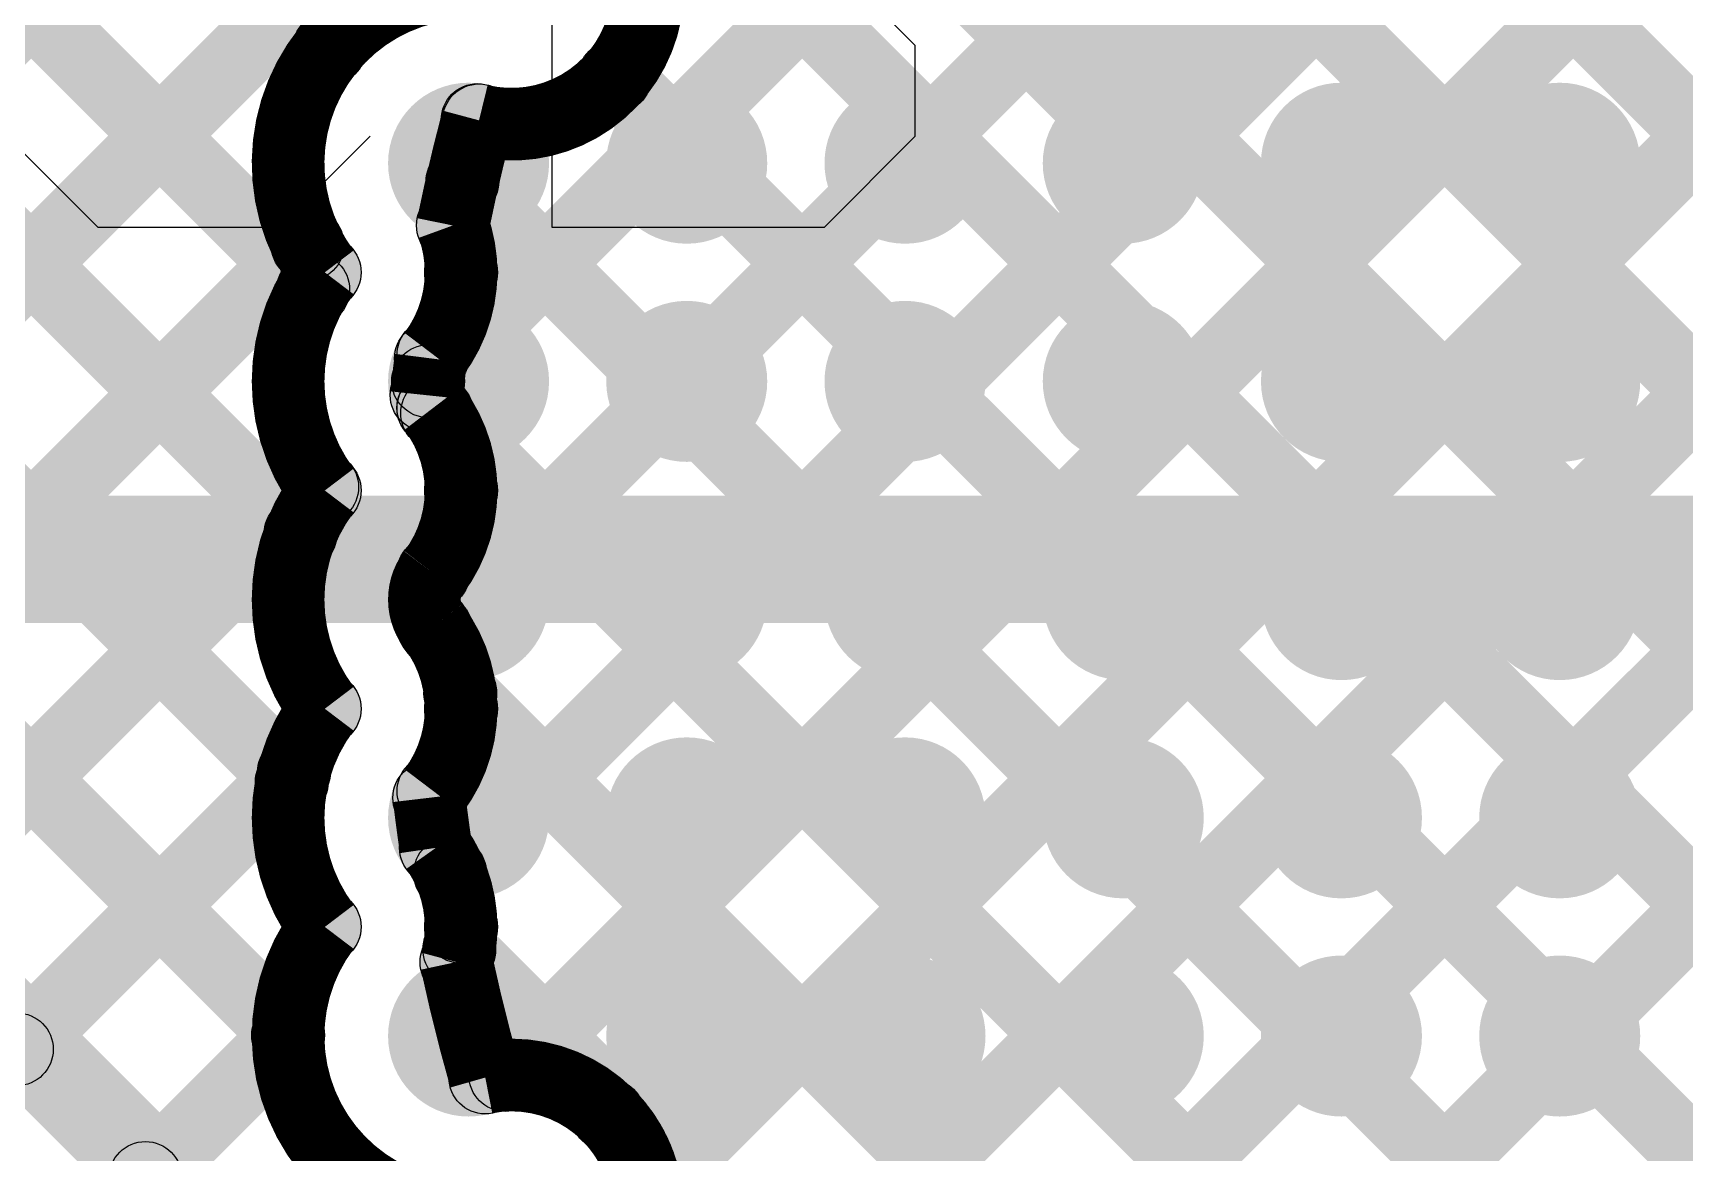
# Model space of a CAD drawing. Header units: millimetres. Extents: x -0.28 to 3.03, y -0.05 to 3.12.
# Drawn here: x 1.4367 to 1.6185, y 1.2201 to 1.3434 of the extents above; entities that cross this region are included whole.
import ezdxf

# ---------------------------------------------------------------- set-up
doc = ezdxf.new("R2010")
doc.units = ezdxf.units.MM
doc.header["$MEASUREMENT"] = 0
for name, color, linetype in [('BottomLayer', 5, 'Continuous'), ('BottomPaste', 16, 'Continuous'), ('BottomSolder', 6, 'Continuous'), ('TopLayer', 1, 'Continuous'), ('TopOverlay', 2, 'Continuous'), ('ViaHoleLayer', 16, 'Continuous')]:
    doc.layers.add(name, color=color, linetype=linetype)

# ---------------------------------------------------------------- blocks, each defined once
blk = doc.blocks.new('2835_LED_B_10')
at = {"layer": 'BottomLayer'}
blk.add_hatch(color=5, dxfattribs=at).paths.add_polyline_path([(-0.00069, 0.04606), (0.08829, 0.04606), (0.08829, -0.04606), (-0.00069, -0.04606)])
at = {"layer": 'BottomPaste'}
blk.add_hatch(color=16, dxfattribs=at).paths.add_polyline_path([(-0.00069, 0.04606), (0.08829, 0.04606), (0.08829, -0.04606), (-0.00069, -0.04606)])
at = {"layer": 'BottomSolder'}
blk.add_hatch(color=6, dxfattribs=at).paths.add_polyline_path([(-0.00469, 0.05006), (0.09229, 0.05006), (0.09229, -0.05006), (-0.00469, -0.05006)])

msp = doc.modelspace()

# ---------------------------------------------------------------- hatches: boundary and pattern name
at = {"layer": 'BottomLayer'}
for points in [[(1.48304, 1.30221), (1.47738, 1.30787), (1.64768, 1.47816), (1.65333, 1.47251)], [(1.48393, 1.27481), (1.47827, 1.28047), (1.67612, 1.47832), (1.68178, 1.47267)], [(1.48546, 1.24806), (1.4798, 1.25372), (1.70274, 1.47666), (1.7084, 1.471)], [(1.49152, 1.22584), (1.48586, 1.23149), (1.72677, 1.4724), (1.73242, 1.46674)], [(1.50705, 1.21308), (1.50139, 1.21874), (1.73828, 1.45563), (1.74394, 1.44997)], [(1.50839, 1.18614), (1.50273, 1.1918), (1.76375, 1.45282), (1.76941, 1.44716)], [(1.5253, 1.17477), (1.51964, 1.18042), (1.7776, 1.43838), (1.78326, 1.43272)], [(1.53285, 1.15403), (1.52719, 1.15969), (1.79822, 1.43072), (1.80388, 1.42506)], [(1.53056, 1.4162), (1.53622, 1.42185), (1.80617, 1.1519), (1.80051, 1.14625)], [(1.5533, 1.1462), (1.54764, 1.15185), (1.80601, 1.41022), (1.81167, 1.40456)], [(1.5533, 1.1462), (1.54764, 1.15185), (1.80601, 1.41022), (1.81167, 1.40456)], [(1.5175, 1.40097), (1.52316, 1.40663), (1.79436, 1.13542), (1.78871, 1.12977)], [(1.38759, 1.29161), (1.38193, 1.29727), (1.47357, 1.3889), (1.47922, 1.38325)], [(1.50591, 1.38428), (1.51157, 1.38994), (1.7802, 1.1213), (1.77455, 1.11564)], [(1.40173, 1.27747), (1.39607, 1.28313), (1.4869, 1.37395), (1.49255, 1.36829)], [(1.43874, 1.36659), (1.4444, 1.37225), (1.47216, 1.34449), (1.4665, 1.33883)], [(1.35903, 1.36145), (1.36469, 1.36711), (1.46803, 1.26377), (1.46237, 1.25812)], [(1.38596, 1.36281), (1.39161, 1.36847), (1.469, 1.29108), (1.46334, 1.28542)], [(1.41415, 1.36291), (1.4198, 1.36856), (1.4704, 1.31797), (1.46474, 1.31231)], [(1.33213, 1.36007), (1.33779, 1.36572), (1.46763, 1.23589), (1.46197, 1.23023)], [(1.5043, 1.35761), (1.50996, 1.36326), (1.7591, 1.11412), (1.75344, 1.10846)], [(1.49792, 1.3357), (1.50358, 1.34136), (1.73735, 1.10759), (1.73169, 1.10193)], [(1.48115, 1.32419), (1.48681, 1.32984), (1.72426, 1.09239), (1.7186, 1.08673)], [(1.40951, 1.25696), (1.40385, 1.26262), (1.46412, 1.32289), (1.46977, 1.31723)], [(1.47837, 1.29868), (1.48403, 1.30434), (1.69767, 1.0907), (1.69201, 1.08504)], [(1.42365, 1.24282), (1.41799, 1.24848), (1.46573, 1.29622), (1.47139, 1.29056)], [(1.39311, 1.27081), (1.39877, 1.27646), (1.49222, 1.18301), (1.48656, 1.17735)], [(1.39156, 1.26925), (1.39721, 1.27491), (1.45983, 1.21229), (1.45417, 1.20664)], [(1.48092, 1.26785), (1.48657, 1.27351), (1.66819, 1.0919), (1.66253, 1.08624)], [(1.43779, 1.22868), (1.43213, 1.23433), (1.46261, 1.26481), (1.46827, 1.25916)], [(1.48081, 1.23968), (1.48646, 1.24533), (1.6403, 1.0915), (1.63464, 1.08584)], [(1.45193, 1.21454), (1.44628, 1.22019), (1.46197, 1.23589), (1.46763, 1.23023)]]:
    msp.add_hatch(color=5, dxfattribs=at).paths.add_polyline_path(points)
h = msp.add_hatch(color=5, dxfattribs=at)
edge = h.paths.add_edge_path()
edge.add_arc((1.46933, 1.34166), 0.004, 0, 360)
h = msp.add_hatch(color=5, dxfattribs=at)
edge = h.paths.add_edge_path()
edge.add_arc((1.50075, 1.33853), 0.004, 0, 360)
h = msp.add_hatch(color=5, dxfattribs=at)
edge = h.paths.add_edge_path()
edge.add_arc((1.48466, 1.32903), 0.00886, 0, 360)
h = msp.add_hatch(color=5, dxfattribs=at)
edge = h.paths.add_edge_path()
edge.add_arc((1.48566, 1.33379), 0.004, 0, 360)
h = msp.add_hatch(color=5, dxfattribs=at)
edge = h.paths.add_edge_path()
edge.add_arc((1.48581, 1.33375), 0.004, 0, 360)
h = msp.add_hatch(color=5, dxfattribs=at)
edge = h.paths.add_edge_path()
edge.add_arc((1.48581, 1.33375), 0.004, 0, 360)
h = msp.add_hatch(color=5, dxfattribs=at)
edge = h.paths.add_edge_path()
edge.add_arc((1.50867, 1.32903), 0.00886, 0, 360)
h = msp.add_hatch(color=5, dxfattribs=at)
edge = h.paths.add_edge_path()
edge.add_arc((1.53269, 1.32903), 0.00886, 0, 360)
h = msp.add_hatch(color=5, dxfattribs=at)
edge = h.paths.add_edge_path()
edge.add_arc((1.55671, 1.32903), 0.00886, 0, 360)
h = msp.add_hatch(color=5, dxfattribs=at)
edge = h.paths.add_edge_path()
edge.add_arc((1.58072, 1.32903), 0.00886, 0, 360)
h = msp.add_hatch(color=5, dxfattribs=at)
edge = h.paths.add_edge_path()
edge.add_arc((1.60474, 1.32903), 0.00886, 0, 360)
h = msp.add_hatch(color=5, dxfattribs=at)
edge = h.paths.add_edge_path()
edge.add_arc((1.48398, 1.32702), 0.004, 0, 360)
h = msp.add_hatch(color=5, dxfattribs=at)
edge = h.paths.add_edge_path()
edge.add_arc((1.48293, 1.32218), 0.004, 0, 360)
h = msp.add_hatch(color=5, dxfattribs=at)
edge = h.paths.add_edge_path()
edge.add_arc((1.48293, 1.32218), 0.004, 0, 360)
h = msp.add_hatch(color=5, dxfattribs=at)
edge = h.paths.add_edge_path()
edge.add_arc((1.48293, 1.32218), 0.004, 0, 360)
h = msp.add_hatch(color=5, dxfattribs=at)
edge = h.paths.add_edge_path()
edge.add_arc((1.46694, 1.32006), 0.004, 0, 360)
h = msp.add_hatch(color=5, dxfattribs=at)
edge = h.paths.add_edge_path()
edge.add_arc((1.46884, 1.31702), 0.004, 0, 360)
h = msp.add_hatch(color=5, dxfattribs=at)
edge = h.paths.add_edge_path()
edge.add_arc((1.46884, 1.31702), 0.004, 0, 360)
h = msp.add_hatch(color=5, dxfattribs=at)
edge = h.paths.add_edge_path()
edge.add_arc((1.48384, 1.31702), 0.004, 0, 360)
h = msp.add_hatch(color=5, dxfattribs=at)
edge = h.paths.add_edge_path()
edge.add_arc((1.48384, 1.31702), 0.004, 0, 360)
h = msp.add_hatch(color=5, dxfattribs=at)
edge = h.paths.add_edge_path()
edge.add_arc((1.48384, 1.31702), 0.004, 0, 360)
h = msp.add_hatch(color=5, dxfattribs=at)
edge = h.paths.add_edge_path()
edge.add_arc((1.48384, 1.31702), 0.004, 0, 360)
h = msp.add_hatch(color=5, dxfattribs=at)
edge = h.paths.add_edge_path()
edge.add_arc((1.46757, 1.31514), 0.004, 0, 360)
h = msp.add_hatch(color=5, dxfattribs=at)
edge = h.paths.add_edge_path()
edge.add_arc((1.48466, 1.30502), 0.00886, 0, 360)
h = msp.add_hatch(color=5, dxfattribs=at)
edge = h.paths.add_edge_path()
edge.add_arc((1.50867, 1.30502), 0.00886, 0, 360)
h = msp.add_hatch(color=5, dxfattribs=at)
edge = h.paths.add_edge_path()
edge.add_arc((1.53269, 1.30502), 0.00886, 0, 360)
h = msp.add_hatch(color=5, dxfattribs=at)
edge = h.paths.add_edge_path()
edge.add_arc((1.55671, 1.30502), 0.00886, 0, 360)
h = msp.add_hatch(color=5, dxfattribs=at)
edge = h.paths.add_edge_path()
edge.add_arc((1.58072, 1.30502), 0.00886, 0, 360)
h = msp.add_hatch(color=5, dxfattribs=at)
edge = h.paths.add_edge_path()
edge.add_arc((1.60474, 1.30502), 0.00886, 0, 360)
h = msp.add_hatch(color=5, dxfattribs=at)
edge = h.paths.add_edge_path()
edge.add_arc((1.48051, 1.30755), 0.004, 0, 360)
h = msp.add_hatch(color=5, dxfattribs=at)
edge = h.paths.add_edge_path()
edge.add_arc((1.48079, 1.30795), 0.004, 0, 360)
h = msp.add_hatch(color=5, dxfattribs=at)
edge = h.paths.add_edge_path()
edge.add_arc((1.48079, 1.30795), 0.004, 0, 360)
h = msp.add_hatch(color=5, dxfattribs=at)
edge = h.paths.add_edge_path()
edge.add_arc((1.48021, 1.30504), 0.004, 0, 360)
h = msp.add_hatch(color=5, dxfattribs=at)
edge = h.paths.add_edge_path()
edge.add_arc((1.48004, 1.3035), 0.004, 0, 360)
h = msp.add_hatch(color=5, dxfattribs=at)
edge = h.paths.add_edge_path()
edge.add_arc((1.48077, 1.3021), 0.004, 0, 360)
h = msp.add_hatch(color=5, dxfattribs=at)
edge = h.paths.add_edge_path()
edge.add_arc((1.48079, 1.30208), 0.004, 0, 360)
h = msp.add_hatch(color=5, dxfattribs=at)
edge = h.paths.add_edge_path()
edge.add_arc((1.4812, 1.30151), 0.004, 0, 360)
h = msp.add_hatch(color=5, dxfattribs=at)
edge = h.paths.add_edge_path()
edge.add_arc((1.46856, 1.29339), 0.004, 0, 360)
h = msp.add_hatch(color=5, dxfattribs=at)
edge = h.paths.add_edge_path()
edge.add_arc((1.46884, 1.29301), 0.004, 0, 360)
h = msp.add_hatch(color=5, dxfattribs=at)
edge = h.paths.add_edge_path()
edge.add_arc((1.46884, 1.29301), 0.004, 0, 360)
h = msp.add_hatch(color=5, dxfattribs=at)
edge = h.paths.add_edge_path()
edge.add_arc((1.48384, 1.29301), 0.004, 0, 360)
h = msp.add_hatch(color=5, dxfattribs=at)
edge = h.paths.add_edge_path()
edge.add_arc((1.48384, 1.29301), 0.004, 0, 360)
h = msp.add_hatch(color=5, dxfattribs=at)
edge = h.paths.add_edge_path()
edge.add_arc((1.48384, 1.29301), 0.004, 0, 360)
h = msp.add_hatch(color=5, dxfattribs=at)
edge = h.paths.add_edge_path()
edge.add_arc((1.48384, 1.29301), 0.004, 0, 360)
h = msp.add_hatch(color=5, dxfattribs=at)
edge = h.paths.add_edge_path()
edge.add_arc((1.46617, 1.28825), 0.004, 0, 360)
h = msp.add_hatch(color=5, dxfattribs=at)
edge = h.paths.add_edge_path()
edge.add_arc((1.48466, 1.281), 0.00886, 0, 360)
h = msp.add_hatch(color=5, dxfattribs=at)
edge = h.paths.add_edge_path()
edge.add_arc((1.50867, 1.281), 0.00886, 0, 360)
h = msp.add_hatch(color=5, dxfattribs=at)
edge = h.paths.add_edge_path()
edge.add_arc((1.53269, 1.281), 0.00886, 0, 360)
h = msp.add_hatch(color=5, dxfattribs=at)
edge = h.paths.add_edge_path()
edge.add_arc((1.55671, 1.281), 0.00886, 0, 360)
h = msp.add_hatch(color=5, dxfattribs=at)
edge = h.paths.add_edge_path()
edge.add_arc((1.58072, 1.281), 0.00886, 0, 360)
h = msp.add_hatch(color=5, dxfattribs=at)
edge = h.paths.add_edge_path()
edge.add_arc((1.60474, 1.281), 0.00886, 0, 360)
h = msp.add_hatch(color=5, dxfattribs=at)
edge = h.paths.add_edge_path()
edge.add_arc((1.48077, 1.28392), 0.004, 0, 360)
h = msp.add_hatch(color=5, dxfattribs=at)
edge = h.paths.add_edge_path()
edge.add_arc((1.48077, 1.28392), 0.004, 0, 360)
h = msp.add_hatch(color=5, dxfattribs=at)
edge = h.paths.add_edge_path()
edge.add_arc((1.48079, 1.28394), 0.004, 0, 360)
h = msp.add_hatch(color=5, dxfattribs=at)
edge = h.paths.add_edge_path()
edge.add_arc((1.48079, 1.27806), 0.004, 0, 360)
h = msp.add_hatch(color=5, dxfattribs=at)
edge = h.paths.add_edge_path()
edge.add_arc((1.48079, 1.27806), 0.004, 0, 360)
h = msp.add_hatch(color=5, dxfattribs=at)
edge = h.paths.add_edge_path()
edge.add_arc((1.48079, 1.27806), 0.004, 0, 360)
h = msp.add_hatch(color=5, dxfattribs=at)
edge = h.paths.add_edge_path()
edge.add_arc((1.4811, 1.27764), 0.004, 0, 360)
h = msp.add_hatch(color=5, dxfattribs=at)
edge = h.paths.add_edge_path()
edge.add_arc((1.48375, 1.27068), 0.004, 0, 360)
h = msp.add_hatch(color=5, dxfattribs=at)
edge = h.paths.add_edge_path()
edge.add_arc((1.46884, 1.26899), 0.004, 0, 360)
h = msp.add_hatch(color=5, dxfattribs=at)
edge = h.paths.add_edge_path()
edge.add_arc((1.46884, 1.26899), 0.004, 0, 360)
h = msp.add_hatch(color=5, dxfattribs=at)
edge = h.paths.add_edge_path()
edge.add_arc((1.48384, 1.26899), 0.004, 0, 360)
h = msp.add_hatch(color=5, dxfattribs=at)
edge = h.paths.add_edge_path()
edge.add_arc((1.48384, 1.26899), 0.004, 0, 360)
h = msp.add_hatch(color=5, dxfattribs=at)
edge = h.paths.add_edge_path()
edge.add_arc((1.48384, 1.26899), 0.004, 0, 360)
h = msp.add_hatch(color=5, dxfattribs=at)
edge = h.paths.add_edge_path()
edge.add_arc((1.48384, 1.26899), 0.004, 0, 360)
h = msp.add_hatch(color=5, dxfattribs=at)
edge = h.paths.add_edge_path()
edge.add_arc((1.46544, 1.26198), 0.004, 0, 360)
h = msp.add_hatch(color=5, dxfattribs=at)
edge = h.paths.add_edge_path()
edge.add_arc((1.48466, 1.25698), 0.00886, 0, 360)
h = msp.add_hatch(color=5, dxfattribs=at)
edge = h.paths.add_edge_path()
edge.add_arc((1.50867, 1.25698), 0.00886, 0, 360)
h = msp.add_hatch(color=5, dxfattribs=at)
edge = h.paths.add_edge_path()
edge.add_arc((1.53269, 1.25698), 0.00886, 0, 360)
h = msp.add_hatch(color=5, dxfattribs=at)
edge = h.paths.add_edge_path()
edge.add_arc((1.55671, 1.25698), 0.00886, 0, 360)
h = msp.add_hatch(color=5, dxfattribs=at)
edge = h.paths.add_edge_path()
edge.add_arc((1.58072, 1.25698), 0.00886, 0, 360)
h = msp.add_hatch(color=5, dxfattribs=at)
edge = h.paths.add_edge_path()
edge.add_arc((1.60474, 1.25698), 0.00886, 0, 360)
h = msp.add_hatch(color=5, dxfattribs=at)
edge = h.paths.add_edge_path()
edge.add_arc((1.4652, 1.26094), 0.004, 0, 360)
h = msp.add_hatch(color=5, dxfattribs=at)
edge = h.paths.add_edge_path()
edge.add_arc((1.48079, 1.25992), 0.004, 0, 360)
h = msp.add_hatch(color=5, dxfattribs=at)
edge = h.paths.add_edge_path()
edge.add_arc((1.48079, 1.25992), 0.004, 0, 360)
h = msp.add_hatch(color=5, dxfattribs=at)
edge = h.paths.add_edge_path()
edge.add_arc((1.48033, 1.25919), 0.004, 0, 360)
h = msp.add_hatch(color=5, dxfattribs=at)
edge = h.paths.add_edge_path()
edge.add_arc((1.48106, 1.25368), 0.004, 0, 360)
h = msp.add_hatch(color=5, dxfattribs=at)
edge = h.paths.add_edge_path()
edge.add_arc((1.48106, 1.25368), 0.004, 0, 360)
h = msp.add_hatch(color=5, dxfattribs=at)
edge = h.paths.add_edge_path()
edge.add_arc((1.48106, 1.25368), 0.004, 0, 360)
h = msp.add_hatch(color=5, dxfattribs=at)
edge = h.paths.add_edge_path()
edge.add_arc((1.48263, 1.25089), 0.004, 0, 360)
h = msp.add_hatch(color=5, dxfattribs=at)
edge = h.paths.add_edge_path()
edge.add_arc((1.46884, 1.24498), 0.004, 0, 360)
h = msp.add_hatch(color=5, dxfattribs=at)
edge = h.paths.add_edge_path()
edge.add_arc((1.46884, 1.24498), 0.004, 0, 360)
h = msp.add_hatch(color=5, dxfattribs=at)
edge = h.paths.add_edge_path()
edge.add_arc((1.48384, 1.24498), 0.004, 0, 360)
h = msp.add_hatch(color=5, dxfattribs=at)
edge = h.paths.add_edge_path()
edge.add_arc((1.48384, 1.24498), 0.004, 0, 360)
h = msp.add_hatch(color=5, dxfattribs=at)
edge = h.paths.add_edge_path()
edge.add_arc((1.48384, 1.24498), 0.004, 0, 360)
h = msp.add_hatch(color=5, dxfattribs=at)
edge = h.paths.add_edge_path()
edge.add_arc((1.48384, 1.24498), 0.004, 0, 360)
h = msp.add_hatch(color=5, dxfattribs=at)
edge = h.paths.add_edge_path()
edge.add_arc((1.48364, 1.2425), 0.004, 0, 360)
h = msp.add_hatch(color=5, dxfattribs=at)
edge = h.paths.add_edge_path()
edge.add_arc((1.48333, 1.24111), 0.004, 0, 360)
h = msp.add_hatch(color=5, dxfattribs=at)
edge = h.paths.add_edge_path()
edge.add_arc((1.48333, 1.24111), 0.004, 0, 360)
h = msp.add_hatch(color=5, dxfattribs=at)
edge = h.paths.add_edge_path()
edge.add_arc((1.48333, 1.24111), 0.004, 0, 360)
h = msp.add_hatch(color=5, dxfattribs=at)
edge = h.paths.add_edge_path()
edge.add_arc((1.48466, 1.23297), 0.00886, 0, 360)
h = msp.add_hatch(color=5, dxfattribs=at)
edge = h.paths.add_edge_path()
edge.add_arc((1.50867, 1.23297), 0.00886, 0, 360)
h = msp.add_hatch(color=5, dxfattribs=at)
edge = h.paths.add_edge_path()
edge.add_arc((1.53269, 1.23297), 0.00886, 0, 360)
h = msp.add_hatch(color=5, dxfattribs=at)
edge = h.paths.add_edge_path()
edge.add_arc((1.55671, 1.23297), 0.00886, 0, 360)
h = msp.add_hatch(color=5, dxfattribs=at)
edge = h.paths.add_edge_path()
edge.add_arc((1.58072, 1.23297), 0.00886, 0, 360)
h = msp.add_hatch(color=5, dxfattribs=at)
edge = h.paths.add_edge_path()
edge.add_arc((1.60474, 1.23297), 0.00886, 0, 360)
h = msp.add_hatch(color=5, dxfattribs=at)
edge = h.paths.add_edge_path()
edge.add_arc((1.4648, 1.23306), 0.004, 0, 360)
h = msp.add_hatch(color=5, dxfattribs=at)
edge = h.paths.add_edge_path()
edge.add_arc((1.4648, 1.23306), 0.004, 0, 360)
h = msp.add_hatch(color=5, dxfattribs=at)
edge = h.paths.add_edge_path()
edge.add_arc((1.43496, 1.23151), 0.004, 0, 360)
h = msp.add_hatch(color=5, dxfattribs=at)
edge = h.paths.add_edge_path()
edge.add_arc((1.48869, 1.22867), 0.004, 0, 360)
h = msp.add_hatch(color=5, dxfattribs=at)
edge = h.paths.add_edge_path()
edge.add_arc((1.4865, 1.2284), 0.004, 0, 360)
h = msp.add_hatch(color=5, dxfattribs=at)
edge = h.paths.add_edge_path()
edge.add_arc((1.4865, 1.2284), 0.004, 0, 360)
h = msp.add_hatch(color=5, dxfattribs=at)
edge = h.paths.add_edge_path()
edge.add_arc((1.4865, 1.2284), 0.004, 0, 360)
h = msp.add_hatch(color=5, dxfattribs=at)
edge = h.paths.add_edge_path()
edge.add_arc((1.49999, 1.22429), 0.004, 0, 360)
h = msp.add_hatch(color=5, dxfattribs=at)
edge = h.paths.add_edge_path()
edge.add_arc((1.49999, 1.22429), 0.004, 0, 360)
h = msp.add_hatch(color=5, dxfattribs=at)
edge = h.paths.add_edge_path()
edge.add_arc((1.49999, 1.22429), 0.004, 0, 360)
h = msp.add_hatch(color=5, dxfattribs=at)
edge = h.paths.add_edge_path()
edge.add_arc((1.49999, 1.22429), 0.004, 0, 360)
h = msp.add_hatch(color=5, dxfattribs=at)
edge = h.paths.add_edge_path()
edge.add_arc((1.4491, 1.21736), 0.004, 0, 360)
at = {"layer": 'TopLayer'}
for points in [[(1.48393, 1.27481), (1.47827, 1.28047), (1.68121, 1.48341), (1.68686, 1.47775)], [(1.48546, 1.24806), (1.4798, 1.25372), (1.7069, 1.48082), (1.71256, 1.47516)], [(1.48304, 1.30221), (1.47738, 1.30787), (1.64818, 1.47866), (1.65383, 1.47301)], [(1.49152, 1.22584), (1.48586, 1.23149), (1.72677, 1.4724), (1.73242, 1.46674)], [(1.50705, 1.21308), (1.50139, 1.21874), (1.73828, 1.45563), (1.74394, 1.44997)], [(1.50839, 1.18614), (1.50273, 1.1918), (1.76375, 1.45282), (1.76941, 1.44716)], [(1.5253, 1.17477), (1.51964, 1.18042), (1.7776, 1.43838), (1.78326, 1.43272)], [(1.53284, 1.15402), (1.52719, 1.15968), (1.79822, 1.43072), (1.80388, 1.42506)], [(1.54217, 1.40459), (1.54782, 1.41025), (1.80617, 1.1519), (1.80051, 1.14625)], [(1.54927, 1.14217), (1.54362, 1.14783), (1.80601, 1.41022), (1.81167, 1.40456)], [(1.54927, 1.14217), (1.54362, 1.14783), (1.80601, 1.41022), (1.81167, 1.40456)], [(1.52556, 1.39291), (1.53122, 1.39857), (1.79436, 1.13542), (1.78871, 1.12977)], [(1.27767, 1.1817), (1.27202, 1.18735), (1.47357, 1.3889), (1.47922, 1.38325)], [(1.2807, 1.38322), (1.28636, 1.38888), (1.49222, 1.18301), (1.48656, 1.17735)], [(1.51163, 1.37856), (1.51729, 1.38422), (1.7802, 1.1213), (1.77455, 1.11564)], [(1.26343, 1.13917), (1.25777, 1.14483), (1.4869, 1.37395), (1.49255, 1.36829)], [(1.43874, 1.36659), (1.4444, 1.37225), (1.47216, 1.34449), (1.4665, 1.33883)], [(1.35903, 1.36145), (1.36469, 1.36711), (1.46803, 1.26377), (1.46237, 1.25812)], [(1.38596, 1.36281), (1.39161, 1.36847), (1.469, 1.29108), (1.46334, 1.28542)], [(1.41415, 1.36291), (1.4198, 1.36856), (1.4704, 1.31797), (1.46474, 1.31231)], [(1.33167, 1.36053), (1.33733, 1.36619), (1.46763, 1.23589), (1.46197, 1.23023)], [(1.5043, 1.35761), (1.50996, 1.36326), (1.7591, 1.11412), (1.75344, 1.10846)], [(1.49792, 1.3357), (1.50358, 1.34136), (1.73735, 1.10759), (1.73169, 1.10193)], [(1.48115, 1.32419), (1.48681, 1.32984), (1.72426, 1.09239), (1.7186, 1.08673)], [(1.30572, 1.15317), (1.30006, 1.15883), (1.46412, 1.32289), (1.46977, 1.31723)], [(1.47837, 1.29868), (1.48403, 1.30434), (1.69767, 1.0907), (1.69201, 1.08504)], [(1.334, 1.15317), (1.32834, 1.15883), (1.46573, 1.29622), (1.47139, 1.29056)], [(1.48092, 1.26785), (1.48657, 1.27351), (1.66819, 1.0919), (1.66253, 1.08624)], [(1.36228, 1.15317), (1.35663, 1.15883), (1.46261, 1.26481), (1.46827, 1.25916)], [(1.48081, 1.23968), (1.48646, 1.24533), (1.6403, 1.0915), (1.63464, 1.08584)], [(1.39057, 1.15317), (1.38491, 1.15883), (1.46197, 1.23589), (1.46763, 1.23023)]]:
    msp.add_hatch(color=1, dxfattribs=at).paths.add_polyline_path(points)
h = msp.add_hatch(color=1, dxfattribs=at)
edge = h.paths.add_edge_path()
edge.add_arc((1.46933, 1.34166), 0.004, 0, 360)
h = msp.add_hatch(color=1, dxfattribs=at)
edge = h.paths.add_edge_path()
edge.add_arc((1.50075, 1.33853), 0.004, 0, 360)
h = msp.add_hatch(color=1, dxfattribs=at)
edge = h.paths.add_edge_path()
edge.add_arc((1.48466, 1.32903), 0.00886, 0, 360)
h = msp.add_hatch(color=1, dxfattribs=at)
edge = h.paths.add_edge_path()
edge.add_arc((1.48566, 1.33379), 0.004, 0, 360)
h = msp.add_hatch(color=1, dxfattribs=at)
edge = h.paths.add_edge_path()
edge.add_arc((1.48581, 1.33375), 0.004, 0, 360)
h = msp.add_hatch(color=1, dxfattribs=at)
edge = h.paths.add_edge_path()
edge.add_arc((1.48581, 1.33375), 0.004, 0, 360)
h = msp.add_hatch(color=1, dxfattribs=at)
edge = h.paths.add_edge_path()
edge.add_arc((1.50867, 1.32903), 0.00886, 0, 360)
h = msp.add_hatch(color=1, dxfattribs=at)
edge = h.paths.add_edge_path()
edge.add_arc((1.53269, 1.32903), 0.00886, 0, 360)
h = msp.add_hatch(color=1, dxfattribs=at)
edge = h.paths.add_edge_path()
edge.add_arc((1.55671, 1.32903), 0.00886, 0, 360)
h = msp.add_hatch(color=1, dxfattribs=at)
edge = h.paths.add_edge_path()
edge.add_arc((1.58072, 1.32903), 0.00886, 0, 360)
h = msp.add_hatch(color=1, dxfattribs=at)
edge = h.paths.add_edge_path()
edge.add_arc((1.60474, 1.32903), 0.00886, 0, 360)
h = msp.add_hatch(color=1, dxfattribs=at)
edge = h.paths.add_edge_path()
edge.add_arc((1.48398, 1.32702), 0.004, 0, 360)
h = msp.add_hatch(color=1, dxfattribs=at)
edge = h.paths.add_edge_path()
edge.add_arc((1.48293, 1.32218), 0.004, 0, 360)
h = msp.add_hatch(color=1, dxfattribs=at)
edge = h.paths.add_edge_path()
edge.add_arc((1.48293, 1.32218), 0.004, 0, 360)
h = msp.add_hatch(color=1, dxfattribs=at)
edge = h.paths.add_edge_path()
edge.add_arc((1.48293, 1.32218), 0.004, 0, 360)
h = msp.add_hatch(color=1, dxfattribs=at)
edge = h.paths.add_edge_path()
edge.add_arc((1.46694, 1.32006), 0.004, 0, 360)
h = msp.add_hatch(color=1, dxfattribs=at)
edge = h.paths.add_edge_path()
edge.add_arc((1.46884, 1.31702), 0.004, 0, 360)
h = msp.add_hatch(color=1, dxfattribs=at)
edge = h.paths.add_edge_path()
edge.add_arc((1.46884, 1.31702), 0.004, 0, 360)
h = msp.add_hatch(color=1, dxfattribs=at)
edge = h.paths.add_edge_path()
edge.add_arc((1.48384, 1.31702), 0.004, 0, 360)
h = msp.add_hatch(color=1, dxfattribs=at)
edge = h.paths.add_edge_path()
edge.add_arc((1.48384, 1.31702), 0.004, 0, 360)
h = msp.add_hatch(color=1, dxfattribs=at)
edge = h.paths.add_edge_path()
edge.add_arc((1.48384, 1.31702), 0.004, 0, 360)
h = msp.add_hatch(color=1, dxfattribs=at)
edge = h.paths.add_edge_path()
edge.add_arc((1.48384, 1.31702), 0.004, 0, 360)
h = msp.add_hatch(color=1, dxfattribs=at)
edge = h.paths.add_edge_path()
edge.add_arc((1.46757, 1.31514), 0.004, 0, 360)
h = msp.add_hatch(color=1, dxfattribs=at)
edge = h.paths.add_edge_path()
edge.add_arc((1.48466, 1.30502), 0.00886, 0, 360)
h = msp.add_hatch(color=1, dxfattribs=at)
edge = h.paths.add_edge_path()
edge.add_arc((1.50867, 1.30502), 0.00886, 0, 360)
h = msp.add_hatch(color=1, dxfattribs=at)
edge = h.paths.add_edge_path()
edge.add_arc((1.53269, 1.30502), 0.00886, 0, 360)
h = msp.add_hatch(color=1, dxfattribs=at)
edge = h.paths.add_edge_path()
edge.add_arc((1.55671, 1.30502), 0.00886, 0, 360)
h = msp.add_hatch(color=1, dxfattribs=at)
edge = h.paths.add_edge_path()
edge.add_arc((1.58072, 1.30502), 0.00886, 0, 360)
h = msp.add_hatch(color=1, dxfattribs=at)
edge = h.paths.add_edge_path()
edge.add_arc((1.60474, 1.30502), 0.00886, 0, 360)
h = msp.add_hatch(color=1, dxfattribs=at)
edge = h.paths.add_edge_path()
edge.add_arc((1.48051, 1.30755), 0.004, 0, 360)
h = msp.add_hatch(color=1, dxfattribs=at)
edge = h.paths.add_edge_path()
edge.add_arc((1.48079, 1.30795), 0.004, 0, 360)
h = msp.add_hatch(color=1, dxfattribs=at)
edge = h.paths.add_edge_path()
edge.add_arc((1.48079, 1.30795), 0.004, 0, 360)
h = msp.add_hatch(color=1, dxfattribs=at)
edge = h.paths.add_edge_path()
edge.add_arc((1.48021, 1.30504), 0.004, 0, 360)
h = msp.add_hatch(color=1, dxfattribs=at)
edge = h.paths.add_edge_path()
edge.add_arc((1.48004, 1.3035), 0.004, 0, 360)
h = msp.add_hatch(color=1, dxfattribs=at)
edge = h.paths.add_edge_path()
edge.add_arc((1.48077, 1.3021), 0.004, 0, 360)
h = msp.add_hatch(color=1, dxfattribs=at)
edge = h.paths.add_edge_path()
edge.add_arc((1.48079, 1.30208), 0.004, 0, 360)
h = msp.add_hatch(color=1, dxfattribs=at)
edge = h.paths.add_edge_path()
edge.add_arc((1.4812, 1.30151), 0.004, 0, 360)
h = msp.add_hatch(color=1, dxfattribs=at)
edge = h.paths.add_edge_path()
edge.add_arc((1.46856, 1.29339), 0.004, 0, 360)
h = msp.add_hatch(color=1, dxfattribs=at)
edge = h.paths.add_edge_path()
edge.add_arc((1.46884, 1.29301), 0.004, 0, 360)
h = msp.add_hatch(color=1, dxfattribs=at)
edge = h.paths.add_edge_path()
edge.add_arc((1.46884, 1.29301), 0.004, 0, 360)
h = msp.add_hatch(color=1, dxfattribs=at)
edge = h.paths.add_edge_path()
edge.add_arc((1.48384, 1.29301), 0.004, 0, 360)
h = msp.add_hatch(color=1, dxfattribs=at)
edge = h.paths.add_edge_path()
edge.add_arc((1.48384, 1.29301), 0.004, 0, 360)
h = msp.add_hatch(color=1, dxfattribs=at)
edge = h.paths.add_edge_path()
edge.add_arc((1.48384, 1.29301), 0.004, 0, 360)
h = msp.add_hatch(color=1, dxfattribs=at)
edge = h.paths.add_edge_path()
edge.add_arc((1.48384, 1.29301), 0.004, 0, 360)
h = msp.add_hatch(color=1, dxfattribs=at)
edge = h.paths.add_edge_path()
edge.add_arc((1.46617, 1.28825), 0.004, 0, 360)
h = msp.add_hatch(color=1, dxfattribs=at)
edge = h.paths.add_edge_path()
edge.add_arc((1.48466, 1.281), 0.00886, 0, 360)
h = msp.add_hatch(color=1, dxfattribs=at)
edge = h.paths.add_edge_path()
edge.add_arc((1.50867, 1.281), 0.00886, 0, 360)
h = msp.add_hatch(color=1, dxfattribs=at)
edge = h.paths.add_edge_path()
edge.add_arc((1.53269, 1.281), 0.00886, 0, 360)
h = msp.add_hatch(color=1, dxfattribs=at)
edge = h.paths.add_edge_path()
edge.add_arc((1.55671, 1.281), 0.00886, 0, 360)
h = msp.add_hatch(color=1, dxfattribs=at)
edge = h.paths.add_edge_path()
edge.add_arc((1.58072, 1.281), 0.00886, 0, 360)
h = msp.add_hatch(color=1, dxfattribs=at)
edge = h.paths.add_edge_path()
edge.add_arc((1.60474, 1.281), 0.00886, 0, 360)
h = msp.add_hatch(color=1, dxfattribs=at)
edge = h.paths.add_edge_path()
edge.add_arc((1.48077, 1.28392), 0.004, 0, 360)
h = msp.add_hatch(color=1, dxfattribs=at)
edge = h.paths.add_edge_path()
edge.add_arc((1.48077, 1.28392), 0.004, 0, 360)
h = msp.add_hatch(color=1, dxfattribs=at)
edge = h.paths.add_edge_path()
edge.add_arc((1.48079, 1.28394), 0.004, 0, 360)
h = msp.add_hatch(color=1, dxfattribs=at)
edge = h.paths.add_edge_path()
edge.add_arc((1.48079, 1.27806), 0.004, 0, 360)
h = msp.add_hatch(color=1, dxfattribs=at)
edge = h.paths.add_edge_path()
edge.add_arc((1.48079, 1.27806), 0.004, 0, 360)
h = msp.add_hatch(color=1, dxfattribs=at)
edge = h.paths.add_edge_path()
edge.add_arc((1.48079, 1.27806), 0.004, 0, 360)
h = msp.add_hatch(color=1, dxfattribs=at)
edge = h.paths.add_edge_path()
edge.add_arc((1.4811, 1.27764), 0.004, 0, 360)
h = msp.add_hatch(color=1, dxfattribs=at)
edge = h.paths.add_edge_path()
edge.add_arc((1.48375, 1.27068), 0.004, 0, 360)
h = msp.add_hatch(color=1, dxfattribs=at)
edge = h.paths.add_edge_path()
edge.add_arc((1.46884, 1.26899), 0.004, 0, 360)
h = msp.add_hatch(color=1, dxfattribs=at)
edge = h.paths.add_edge_path()
edge.add_arc((1.46884, 1.26899), 0.004, 0, 360)
h = msp.add_hatch(color=1, dxfattribs=at)
edge = h.paths.add_edge_path()
edge.add_arc((1.48384, 1.26899), 0.004, 0, 360)
h = msp.add_hatch(color=1, dxfattribs=at)
edge = h.paths.add_edge_path()
edge.add_arc((1.48384, 1.26899), 0.004, 0, 360)
h = msp.add_hatch(color=1, dxfattribs=at)
edge = h.paths.add_edge_path()
edge.add_arc((1.48384, 1.26899), 0.004, 0, 360)
h = msp.add_hatch(color=1, dxfattribs=at)
edge = h.paths.add_edge_path()
edge.add_arc((1.48384, 1.26899), 0.004, 0, 360)
h = msp.add_hatch(color=1, dxfattribs=at)
edge = h.paths.add_edge_path()
edge.add_arc((1.46544, 1.26198), 0.004, 0, 360)
h = msp.add_hatch(color=1, dxfattribs=at)
edge = h.paths.add_edge_path()
edge.add_arc((1.48466, 1.25698), 0.00886, 0, 360)
h = msp.add_hatch(color=1, dxfattribs=at)
edge = h.paths.add_edge_path()
edge.add_arc((1.50867, 1.25698), 0.00886, 0, 360)
h = msp.add_hatch(color=1, dxfattribs=at)
edge = h.paths.add_edge_path()
edge.add_arc((1.53269, 1.25698), 0.00886, 0, 360)
h = msp.add_hatch(color=1, dxfattribs=at)
edge = h.paths.add_edge_path()
edge.add_arc((1.55671, 1.25698), 0.00886, 0, 360)
h = msp.add_hatch(color=1, dxfattribs=at)
edge = h.paths.add_edge_path()
edge.add_arc((1.58072, 1.25698), 0.00886, 0, 360)
h = msp.add_hatch(color=1, dxfattribs=at)
edge = h.paths.add_edge_path()
edge.add_arc((1.60474, 1.25698), 0.00886, 0, 360)
h = msp.add_hatch(color=1, dxfattribs=at)
edge = h.paths.add_edge_path()
edge.add_arc((1.4652, 1.26094), 0.004, 0, 360)
h = msp.add_hatch(color=1, dxfattribs=at)
edge = h.paths.add_edge_path()
edge.add_arc((1.48079, 1.25992), 0.004, 0, 360)
h = msp.add_hatch(color=1, dxfattribs=at)
edge = h.paths.add_edge_path()
edge.add_arc((1.48079, 1.25992), 0.004, 0, 360)
h = msp.add_hatch(color=1, dxfattribs=at)
edge = h.paths.add_edge_path()
edge.add_arc((1.48033, 1.25919), 0.004, 0, 360)
h = msp.add_hatch(color=1, dxfattribs=at)
edge = h.paths.add_edge_path()
edge.add_arc((1.48106, 1.25368), 0.004, 0, 360)
h = msp.add_hatch(color=1, dxfattribs=at)
edge = h.paths.add_edge_path()
edge.add_arc((1.48106, 1.25368), 0.004, 0, 360)
h = msp.add_hatch(color=1, dxfattribs=at)
edge = h.paths.add_edge_path()
edge.add_arc((1.48106, 1.25368), 0.004, 0, 360)
h = msp.add_hatch(color=1, dxfattribs=at)
edge = h.paths.add_edge_path()
edge.add_arc((1.48263, 1.25089), 0.004, 0, 360)
h = msp.add_hatch(color=1, dxfattribs=at)
edge = h.paths.add_edge_path()
edge.add_arc((1.46884, 1.24498), 0.004, 0, 360)
h = msp.add_hatch(color=1, dxfattribs=at)
edge = h.paths.add_edge_path()
edge.add_arc((1.46884, 1.24498), 0.004, 0, 360)
h = msp.add_hatch(color=1, dxfattribs=at)
edge = h.paths.add_edge_path()
edge.add_arc((1.48384, 1.24498), 0.004, 0, 360)
h = msp.add_hatch(color=1, dxfattribs=at)
edge = h.paths.add_edge_path()
edge.add_arc((1.48384, 1.24498), 0.004, 0, 360)
h = msp.add_hatch(color=1, dxfattribs=at)
edge = h.paths.add_edge_path()
edge.add_arc((1.48384, 1.24498), 0.004, 0, 360)
h = msp.add_hatch(color=1, dxfattribs=at)
edge = h.paths.add_edge_path()
edge.add_arc((1.48384, 1.24498), 0.004, 0, 360)
h = msp.add_hatch(color=1, dxfattribs=at)
edge = h.paths.add_edge_path()
edge.add_arc((1.48364, 1.2425), 0.004, 0, 360)
h = msp.add_hatch(color=1, dxfattribs=at)
edge = h.paths.add_edge_path()
edge.add_arc((1.48333, 1.24111), 0.004, 0, 360)
h = msp.add_hatch(color=1, dxfattribs=at)
edge = h.paths.add_edge_path()
edge.add_arc((1.48333, 1.24111), 0.004, 0, 360)
h = msp.add_hatch(color=1, dxfattribs=at)
edge = h.paths.add_edge_path()
edge.add_arc((1.48333, 1.24111), 0.004, 0, 360)
h = msp.add_hatch(color=1, dxfattribs=at)
edge = h.paths.add_edge_path()
edge.add_arc((1.48466, 1.23297), 0.00886, 0, 360)
h = msp.add_hatch(color=1, dxfattribs=at)
edge = h.paths.add_edge_path()
edge.add_arc((1.50867, 1.23297), 0.00886, 0, 360)
h = msp.add_hatch(color=1, dxfattribs=at)
edge = h.paths.add_edge_path()
edge.add_arc((1.53269, 1.23297), 0.00886, 0, 360)
h = msp.add_hatch(color=1, dxfattribs=at)
edge = h.paths.add_edge_path()
edge.add_arc((1.55671, 1.23297), 0.00886, 0, 360)
h = msp.add_hatch(color=1, dxfattribs=at)
edge = h.paths.add_edge_path()
edge.add_arc((1.58072, 1.23297), 0.00886, 0, 360)
h = msp.add_hatch(color=1, dxfattribs=at)
edge = h.paths.add_edge_path()
edge.add_arc((1.60474, 1.23297), 0.00886, 0, 360)
h = msp.add_hatch(color=1, dxfattribs=at)
edge = h.paths.add_edge_path()
edge.add_arc((1.4648, 1.23306), 0.004, 0, 360)
h = msp.add_hatch(color=1, dxfattribs=at)
edge = h.paths.add_edge_path()
edge.add_arc((1.4648, 1.23306), 0.004, 0, 360)
h = msp.add_hatch(color=1, dxfattribs=at)
edge = h.paths.add_edge_path()
edge.add_arc((1.48869, 1.22867), 0.004, 0, 360)
h = msp.add_hatch(color=1, dxfattribs=at)
edge = h.paths.add_edge_path()
edge.add_arc((1.4865, 1.2284), 0.004, 0, 360)
h = msp.add_hatch(color=1, dxfattribs=at)
edge = h.paths.add_edge_path()
edge.add_arc((1.4865, 1.2284), 0.004, 0, 360)
h = msp.add_hatch(color=1, dxfattribs=at)
edge = h.paths.add_edge_path()
edge.add_arc((1.4865, 1.2284), 0.004, 0, 360)
h = msp.add_hatch(color=1, dxfattribs=at)
edge = h.paths.add_edge_path()
edge.add_arc((1.49999, 1.22429), 0.004, 0, 360)
h = msp.add_hatch(color=1, dxfattribs=at)
edge = h.paths.add_edge_path()
edge.add_arc((1.49999, 1.22429), 0.004, 0, 360)
h = msp.add_hatch(color=1, dxfattribs=at)
edge = h.paths.add_edge_path()
edge.add_arc((1.49999, 1.22429), 0.004, 0, 360)
h = msp.add_hatch(color=1, dxfattribs=at)
edge = h.paths.add_edge_path()
edge.add_arc((1.49999, 1.22429), 0.004, 0, 360)
at = {"layer": 'TopOverlay'}
msp.add_hatch(color=2, dxfattribs=at).paths.add_polyline_path([(0.96257, 1.27843), (0.96257, 1.29243), (1.83043, 1.29243), (1.83043, 1.27843)])
at = {"layer": 'ViaHoleLayer'}
h = msp.add_hatch(color=16, dxfattribs=at)
edge = h.paths.add_edge_path()
edge.add_arc((1.48466, 1.32903), 0.00591, 0, 360)
h = msp.add_hatch(color=16, dxfattribs=at)
edge = h.paths.add_edge_path()
edge.add_arc((1.50867, 1.32903), 0.00591, 0, 360)
h = msp.add_hatch(color=16, dxfattribs=at)
edge = h.paths.add_edge_path()
edge.add_arc((1.53269, 1.32903), 0.00591, 0, 360)
h = msp.add_hatch(color=16, dxfattribs=at)
edge = h.paths.add_edge_path()
edge.add_arc((1.55671, 1.32903), 0.00591, 0, 360)
h = msp.add_hatch(color=16, dxfattribs=at)
edge = h.paths.add_edge_path()
edge.add_arc((1.58072, 1.32903), 0.00591, 0, 360)
h = msp.add_hatch(color=16, dxfattribs=at)
edge = h.paths.add_edge_path()
edge.add_arc((1.60474, 1.32903), 0.00591, 0, 360)
h = msp.add_hatch(color=16, dxfattribs=at)
edge = h.paths.add_edge_path()
edge.add_arc((1.48466, 1.30502), 0.00591, 0, 360)
h = msp.add_hatch(color=16, dxfattribs=at)
edge = h.paths.add_edge_path()
edge.add_arc((1.50867, 1.30502), 0.00591, 0, 360)
h = msp.add_hatch(color=16, dxfattribs=at)
edge = h.paths.add_edge_path()
edge.add_arc((1.53269, 1.30502), 0.00591, 0, 360)
h = msp.add_hatch(color=16, dxfattribs=at)
edge = h.paths.add_edge_path()
edge.add_arc((1.55671, 1.30502), 0.00591, 0, 360)
h = msp.add_hatch(color=16, dxfattribs=at)
edge = h.paths.add_edge_path()
edge.add_arc((1.58072, 1.30502), 0.00591, 0, 360)
h = msp.add_hatch(color=16, dxfattribs=at)
edge = h.paths.add_edge_path()
edge.add_arc((1.60474, 1.30502), 0.00591, 0, 360)
h = msp.add_hatch(color=16, dxfattribs=at)
edge = h.paths.add_edge_path()
edge.add_arc((1.48466, 1.281), 0.00591, 0, 360)
h = msp.add_hatch(color=16, dxfattribs=at)
edge = h.paths.add_edge_path()
edge.add_arc((1.50867, 1.281), 0.00591, 0, 360)
h = msp.add_hatch(color=16, dxfattribs=at)
edge = h.paths.add_edge_path()
edge.add_arc((1.53269, 1.281), 0.00591, 0, 360)
h = msp.add_hatch(color=16, dxfattribs=at)
edge = h.paths.add_edge_path()
edge.add_arc((1.55671, 1.281), 0.00591, 0, 360)
h = msp.add_hatch(color=16, dxfattribs=at)
edge = h.paths.add_edge_path()
edge.add_arc((1.58072, 1.281), 0.00591, 0, 360)
h = msp.add_hatch(color=16, dxfattribs=at)
edge = h.paths.add_edge_path()
edge.add_arc((1.60474, 1.281), 0.00591, 0, 360)
h = msp.add_hatch(color=16, dxfattribs=at)
edge = h.paths.add_edge_path()
edge.add_arc((1.48466, 1.25698), 0.00591, 0, 360)
h = msp.add_hatch(color=16, dxfattribs=at)
edge = h.paths.add_edge_path()
edge.add_arc((1.50867, 1.25698), 0.00591, 0, 360)
h = msp.add_hatch(color=16, dxfattribs=at)
edge = h.paths.add_edge_path()
edge.add_arc((1.53269, 1.25698), 0.00591, 0, 360)
h = msp.add_hatch(color=16, dxfattribs=at)
edge = h.paths.add_edge_path()
edge.add_arc((1.55671, 1.25698), 0.00591, 0, 360)
h = msp.add_hatch(color=16, dxfattribs=at)
edge = h.paths.add_edge_path()
edge.add_arc((1.58072, 1.25698), 0.00591, 0, 360)
h = msp.add_hatch(color=16, dxfattribs=at)
edge = h.paths.add_edge_path()
edge.add_arc((1.60474, 1.25698), 0.00591, 0, 360)
h = msp.add_hatch(color=16, dxfattribs=at)
edge = h.paths.add_edge_path()
edge.add_arc((1.48466, 1.23297), 0.00591, 0, 360)
h = msp.add_hatch(color=16, dxfattribs=at)
edge = h.paths.add_edge_path()
edge.add_arc((1.50867, 1.23297), 0.00591, 0, 360)
h = msp.add_hatch(color=16, dxfattribs=at)
edge = h.paths.add_edge_path()
edge.add_arc((1.53269, 1.23297), 0.00591, 0, 360)
h = msp.add_hatch(color=16, dxfattribs=at)
edge = h.paths.add_edge_path()
edge.add_arc((1.55671, 1.23297), 0.00591, 0, 360)
h = msp.add_hatch(color=16, dxfattribs=at)
edge = h.paths.add_edge_path()
edge.add_arc((1.58072, 1.23297), 0.00591, 0, 360)
h = msp.add_hatch(color=16, dxfattribs=at)
edge = h.paths.add_edge_path()
edge.add_arc((1.60474, 1.23297), 0.00591, 0, 360)

# ---------------------------------------------------------------- linework, layer by layer
at = {"layer": 'BottomLayer', "const_width": 0.008}
for points in [[(1.46884, 1.31702, -0.706607), (1.48939, 1.34832)], [(1.50439, 1.34832, -0.486521), (1.48581, 1.33375)], [(1.50439, 1.34832, -0.486522), (1.48581, 1.33375)], [(1.48293, 1.32218, -0.015053), (1.48566, 1.33379)], [(1.48293, 1.32218, -0.087918), (1.48384, 1.31702)], [(1.48293, 1.32218, -0.087918), (1.48384, 1.31702)], [(1.46884, 1.29301, -0.336592), (1.46884, 1.31702)], [(1.48384, 1.31702, -0.163781), (1.48079, 1.30795)], [(1.48384, 1.31702, -0.163781), (1.48079, 1.30795)], [(1.48004, 1.3035, -0.005141), (1.48051, 1.30755)], [(1.48077, 1.3021, -0.164246), (1.48384, 1.29301)], [(1.48079, 1.30208, -0.163782), (1.48384, 1.29301)], [(1.46884, 1.26899, -0.336592), (1.46884, 1.29301)], [(1.48384, 1.29301, -0.164246), (1.48077, 1.28392)], [(1.48384, 1.29301, -0.163782), (1.48079, 1.28394)], [(1.48079, 1.27806, -0.335041), (1.48077, 1.28392)], [(1.48079, 1.27806, -0.163781), (1.48384, 1.26899)], [(1.48079, 1.27806, -0.163781), (1.48384, 1.26899)], [(1.46884, 1.24498, -0.336592), (1.46884, 1.26899)], [(1.48384, 1.26899, -0.163781), (1.48079, 1.25992)], [(1.48384, 1.26899, -0.16378), (1.48079, 1.25992)], [(1.48106, 1.25368, -0.007015), (1.48033, 1.25919)], [(1.48106, 1.25368, -0.155906), (1.48384, 1.24498)], [(1.48106, 1.25368, -0.155906), (1.48384, 1.24498)], [(1.48939, 1.21368, -0.706607), (1.46884, 1.24498)], [(1.48384, 1.24498, -0.06533), (1.48333, 1.24111)], [(1.48384, 1.24498, -0.06533), (1.48333, 1.24111)], [(1.4865, 1.2284, -0.01653), (1.48333, 1.24111)], [(1.4865, 1.2284, -0.24979), (1.49999, 1.22429)], [(1.4865, 1.2284, -0.249789), (1.49999, 1.22429)], [(1.49999, 1.22429, -0.198912), (1.50439, 1.21368)], [(1.49999, 1.22429, -0.198913), (1.50439, 1.21368)]]:
    msp.add_lwpolyline(points, format="xyb", dxfattribs=at)
at = {"layer": 'BottomLayer'}
for centre in [(1.46933, 1.34166), (1.50075, 1.33853), (1.48566, 1.33379), (1.48581, 1.33375), (1.48581, 1.33375), (1.48398, 1.32702), (1.48293, 1.32218), (1.48293, 1.32218), (1.48293, 1.32218), (1.46694, 1.32006), (1.46884, 1.31702), (1.46884, 1.31702), (1.48384, 1.31702), (1.48384, 1.31702), (1.48384, 1.31702), (1.48384, 1.31702), (1.46757, 1.31514), (1.48051, 1.30755), (1.48079, 1.30795), (1.48079, 1.30795), (1.48021, 1.30504), (1.48004, 1.3035), (1.48077, 1.3021), (1.48079, 1.30208), (1.4812, 1.30151), (1.46856, 1.29339), (1.46884, 1.29301), (1.46884, 1.29301), (1.48384, 1.29301), (1.48384, 1.29301), (1.48384, 1.29301), (1.48384, 1.29301), (1.46617, 1.28825), (1.48077, 1.28392), (1.48077, 1.28392), (1.48079, 1.28394), (1.48079, 1.27806), (1.48079, 1.27806), (1.48079, 1.27806), (1.4811, 1.27764), (1.48375, 1.27068), (1.46884, 1.26899), (1.46884, 1.26899), (1.48384, 1.26899), (1.48384, 1.26899), (1.48384, 1.26899), (1.48384, 1.26899), (1.46544, 1.26198), (1.4652, 1.26094), (1.48079, 1.25992), (1.48079, 1.25992), (1.48033, 1.25919), (1.48106, 1.25368), (1.48106, 1.25368), (1.48106, 1.25368), (1.48263, 1.25089), (1.46884, 1.24498), (1.46884, 1.24498), (1.48384, 1.24498), (1.48384, 1.24498), (1.48384, 1.24498), (1.48384, 1.24498), (1.48364, 1.2425), (1.48333, 1.24111), (1.48333, 1.24111), (1.48333, 1.24111), (1.4648, 1.23306), (1.4648, 1.23306), (1.43496, 1.23151), (1.48869, 1.22867), (1.4865, 1.2284), (1.4865, 1.2284), (1.4865, 1.2284), (1.49999, 1.22429), (1.49999, 1.22429), (1.49999, 1.22429), (1.49999, 1.22429), (1.4491, 1.21736)]:
    msp.add_circle(centre, 0.004, dxfattribs=at)
at = {"layer": 'TopLayer', "const_width": 0.008}
for points in [[(1.46884, 1.31702, -0.706607), (1.48939, 1.34832)], [(1.50439, 1.34832, -0.486522), (1.48581, 1.33375)], [(1.50439, 1.34832, -0.486521), (1.48581, 1.33375)], [(1.48293, 1.32218, -0.015053), (1.48566, 1.33379)], [(1.48293, 1.32218, -0.087918), (1.48384, 1.31702)], [(1.48293, 1.32218, -0.087918), (1.48384, 1.31702)], [(1.46884, 1.29301, -0.336592), (1.46884, 1.31702)], [(1.48384, 1.31702, -0.163781), (1.48079, 1.30795)], [(1.48384, 1.31702, -0.163781), (1.48079, 1.30795)], [(1.48004, 1.3035, -0.005141), (1.48051, 1.30755)], [(1.48077, 1.3021, -0.164246), (1.48384, 1.29301)], [(1.48079, 1.30208, -0.163782), (1.48384, 1.29301)], [(1.46884, 1.26899, -0.336592), (1.46884, 1.29301)], [(1.48384, 1.29301, -0.164246), (1.48077, 1.28392)], [(1.48384, 1.29301, -0.163782), (1.48079, 1.28394)], [(1.48079, 1.27806, -0.335041), (1.48077, 1.28392)], [(1.48079, 1.27806, -0.163781), (1.48384, 1.26899)], [(1.48079, 1.27806, -0.163781), (1.48384, 1.26899)], [(1.46884, 1.24498, -0.336592), (1.46884, 1.26899)], [(1.48384, 1.26899, -0.16378), (1.48079, 1.25992)], [(1.48384, 1.26899, -0.163781), (1.48079, 1.25992)], [(1.48106, 1.25368, -0.007015), (1.48033, 1.25919)], [(1.48106, 1.25368, -0.155906), (1.48384, 1.24498)], [(1.48106, 1.25368, -0.155906), (1.48384, 1.24498)], [(1.48939, 1.21368, -0.706607), (1.46884, 1.24498)], [(1.48384, 1.24498, -0.06533), (1.48333, 1.24111)], [(1.48384, 1.24498, -0.06533), (1.48333, 1.24111)], [(1.4865, 1.2284, -0.01653), (1.48333, 1.24111)], [(1.4865, 1.2284, -0.24979), (1.49999, 1.22429)], [(1.4865, 1.2284, -0.249789), (1.49999, 1.22429)], [(1.49999, 1.22429, -0.198912), (1.50439, 1.21368)], [(1.49999, 1.22429, -0.198913), (1.50439, 1.21368)]]:
    msp.add_lwpolyline(points, format="xyb", dxfattribs=at)
at = {"layer": 'TopLayer'}
for centre in [(1.46933, 1.34166), (1.50075, 1.33853), (1.48566, 1.33379), (1.48581, 1.33375), (1.48581, 1.33375), (1.48398, 1.32702), (1.48293, 1.32218), (1.48293, 1.32218), (1.48293, 1.32218), (1.46694, 1.32006), (1.46884, 1.31702), (1.46884, 1.31702), (1.48384, 1.31702), (1.48384, 1.31702), (1.48384, 1.31702), (1.48384, 1.31702), (1.46757, 1.31514), (1.48051, 1.30755), (1.48079, 1.30795), (1.48079, 1.30795), (1.48021, 1.30504), (1.48004, 1.3035), (1.48077, 1.3021), (1.48079, 1.30208), (1.4812, 1.30151), (1.46856, 1.29339), (1.46884, 1.29301), (1.46884, 1.29301), (1.48384, 1.29301), (1.48384, 1.29301), (1.48384, 1.29301), (1.48384, 1.29301), (1.46617, 1.28825), (1.48077, 1.28392), (1.48077, 1.28392), (1.48079, 1.28394), (1.48079, 1.27806), (1.48079, 1.27806), (1.48079, 1.27806), (1.4811, 1.27764), (1.48375, 1.27068), (1.46884, 1.26899), (1.46884, 1.26899), (1.48384, 1.26899), (1.48384, 1.26899), (1.48384, 1.26899), (1.48384, 1.26899), (1.46544, 1.26198), (1.4652, 1.26094), (1.48079, 1.25992), (1.48079, 1.25992), (1.48033, 1.25919), (1.48106, 1.25368), (1.48106, 1.25368), (1.48106, 1.25368), (1.48263, 1.25089), (1.46884, 1.24498), (1.46884, 1.24498), (1.48384, 1.24498), (1.48384, 1.24498), (1.48384, 1.24498), (1.48384, 1.24498), (1.48364, 1.2425), (1.48333, 1.24111), (1.48333, 1.24111), (1.48333, 1.24111), (1.4648, 1.23306), (1.4648, 1.23306), (1.48869, 1.22867), (1.4865, 1.2284), (1.4865, 1.2284), (1.4865, 1.2284), (1.49999, 1.22429), (1.49999, 1.22429), (1.49999, 1.22429), (1.49999, 1.22429)]:
    msp.add_circle(centre, 0.004, dxfattribs=at)
at = {"layer": 'TopOverlay'}
for p, q in [((1.49383, 1.38198), (1.49383, 1.322)), ((1.53382, 1.34199), (1.52382, 1.35199)), ((1.53382, 1.332), (1.53382, 1.34199)), ((1.43385, 1.332), (1.44385, 1.322)), ((1.46384, 1.322), (1.47384, 1.332)), ((1.52382, 1.322), (1.53382, 1.332)), ((1.44385, 1.322), (1.46384, 1.322)), ((1.49383, 1.322), (1.52382, 1.322))]:
    msp.add_line(p, q, dxfattribs=at)

# ---------------------------------------------------------------- block references
at = {"rotation": 315}
msp.add_blockref('2835_LED_B_10', (1.52974, 1.424), dxfattribs=at)

doc.saveas('drawing.dxf')
